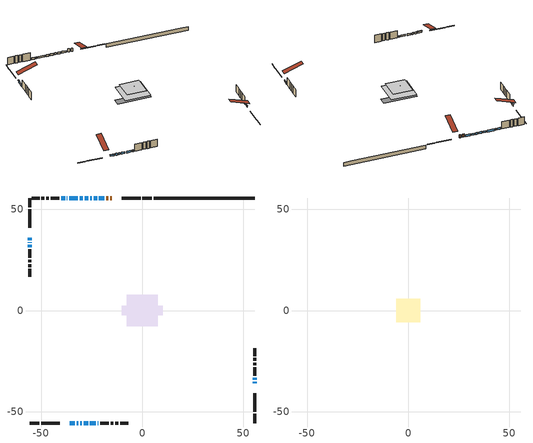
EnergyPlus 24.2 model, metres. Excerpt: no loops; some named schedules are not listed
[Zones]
conditioned space
 floor outside (Floor1 construction): -0.37,-0.37 -0.37,0.37 0.37,0.37 0.37,-0.37 z0.76
 floor outside (Floor2 construction): -0.5,-0.5 -0.5,0.5 0.5,0.5 0.5,-0.5 z0.76
 floor outside (Floor3 construction): -3.14,-3.14 -3.14,3.14 3.14,3.14 3.14,-3.14 z0.76
 floor outside (Floor4 construction): -0.43,-0.43 -0.43,0.43 0.43,0.43 0.43,-0.43 z0.76
 floor adiabatic (AdiabaticFloorConstruction): -7.75,-7.75 -7.75,7.75 7.75,7.75 7.75,-7.75 z3.2
 floor foundation (Slab1 construction): -10.21,-2.29 -10.21,2.29 10.21,2.29 10.21,-2.29 z-1.68
 wall outside (RimJoist1 construction): 4.77,55.68 0.11,55.68 / -55.68,-55.68 -51.03,-55.68 / -55.68,55.68 -55.68,51.03 / 55.68,-55.68 55.68,-51.03 z0.76:1.06
 wall outside (RimJoist2 construction): -0.82,55.68 -10.07,55.68 / -50.1,-55.68 -40.84,-55.68 / -55.68,50.1 -55.68,40.84 / 55.68,-50.1 55.68,-40.84 z0.76:1.06
 wall outside (AdiabaticWallConstruction 1): -15.02,55.68 -15.88,55.68 / -16.81,55.68 -17.79,55.68 z0.76:2.79
 wall outside (AdiabaticWallConstruction): -35.9,-55.68 -33.46,-55.68 / -55.68,32.55 -55.68,31.33 z0.76:1.78; -18.72,55.68 -21.47,55.68 / -22.39,55.68 -23.98,55.68 / -24.91,55.68 -25.83,55.68 / -32.53,-55.68 -31.68,-55.68 / -30.76,-55.68 -29.99,-55.68 / -26.75,55.68 -28.58,55.68 / -29.51,55.68 -31.04,55.68 / -29.06,-55.68 -26.84,-55.68 / -25.91,-55.68 -22.95,-55.68 / -55.68,33.75 -55.68,33.47 / -22.02,-55.68 -21.75,-55.68 / 55.68,-34.36 55.68,-33.34 / -31.96,55.68 -36.23,55.68 / -37.16,55.68 -37.28,55.68 / -38.21,55.68 -40.04,55.68 z0.76:1.98; 55.68,-35.9 55.68,-35.28 z0.76:1.73; -55.68,35.9 -55.68,34.68 z0.76:2.28
 wall outside (Wall1 construction): -40.97,55.68 -45.31,55.68 / -20.82,-55.68 -16.48,-55.68 / -55.68,30.4 -55.68,26.06 / 55.68,-32.41 55.68,-28.07 z0.76:5.64
 wall outside (Wall2 construction): -46.24,55.68 -47.49,55.68 / -15.55,-55.68 -14.3,-55.68 / -55.68,25.13 -55.68,23.88 / 55.68,-27.14 55.68,-25.89 z0.76:5.64
 wall outside (Wall3 construction): -48.42,55.68 -49.89,55.68 / -13.37,-55.68 -11.9,-55.68 / -55.68,22.95 -55.68,21.47 / 55.68,-24.96 55.68,-23.49 z0.76:5.64
 wall outside (Wall4 construction): -50.82,55.68 -54.76,55.68 / -10.97,-55.68 -7.03,-55.68 / -55.68,20.55 -55.68,16.61 / 55.68,-22.56 55.68,-18.62 z0.76:5.64
 wall foundation (FoundationWall1 construction): 5.7,55.68,-1.68 5.7,55.68,0.76 50.69,55.68,0.76 50.69,55.68,0.63 55.68,55.68,0.63 55.68,55.68,-1.68
 window (WindowConstruction): -35.9,-55.68 -33.46,-55.68 z0.76:1.77
 window (WindowConstruction 6): -18.72,55.68 -21.47,55.68 z0.76:1.98
 window (WindowConstruction 14): -22.4,55.68 -23.98,55.68 z0.76:1.98
 window (WindowConstruction 15): -24.91,55.68 -25.83,55.68 z0.76:1.98
 window (WindowConstruction 16): 55.68,-35.9 55.68,-35.29 z0.76:1.73
 window (WindowConstruction 7): -32.53,-55.68 -31.68,-55.68 z0.76:1.98
 window (WindowConstruction 8): -30.75,-55.68 -29.99,-55.68 z0.76:1.98
 window (WindowConstruction 9): -55.68,35.9 -55.68,34.68 z0.76:2.28
 window (WindowConstruction 10): -26.75,55.68 -28.58,55.68 z0.76:1.98
 window (WindowConstruction 11): -29.51,55.68 -31.03,55.68 z0.76:1.98
 window (WindowConstruction 12): -29.06,-55.68 -26.84,-55.68 z0.76:1.98
 window (WindowConstruction 13): -25.91,-55.68 -22.95,-55.68 z0.76:1.98
 window (WindowConstruction 17): -55.68,33.75 -55.68,33.48 z0.76:1.98
 window (WindowConstruction 18): -22.02,-55.68 -21.75,-55.68 z0.76:1.98
 window (WindowConstruction 1): 55.68,-34.36 55.68,-33.34 z0.76:1.98
 window (WindowConstruction 2): -55.68,32.55 -55.68,31.33 z0.76:1.77
 window (WindowConstruction 3): -31.96,55.68 -36.23,55.68 z0.76:1.98
 window (WindowConstruction 4): -37.16,55.68 -37.28,55.68 z0.76:1.98
 window (WindowConstruction 5): -38.21,55.68 -40.04,55.68 z0.76:1.98
 door (Door): -15.02,55.68 -15.88,55.68 z0.76:2.79
 door (Door 1): -16.81,55.68 -17.79,55.68 z0.76:2.79
 ceiling adiabatic (AdiabaticFloorConstruction): 7.75,-7.75 7.75,7.75 -7.75,7.75 -7.75,-7.75 z3.2
attic - vented
 floor to conditioned space (Floor5 construction Reversed): -5.93,-5.93 -5.93,5.93 5.93,5.93 5.93,-5.93 z5.64
 floor to conditioned space (Floor6 construction Reversed): -1.04,-1.04 -1.04,1.04 1.04,1.04 1.04,-1.04 z5.64
 roof outside (Roof1 construction): -14.09,55.68,5.64 -14.09,43.96,9.54 -11,43.96,9.54 -11,55.68,5.64; -36.82,-55.68,5.64 -36.82,-43.96,9.54 -39.91,-43.96,9.54 -39.91,-55.68,5.64; -55.68,36.82,5.64 -43.96,36.82,9.54 -43.96,39.91,9.54 -55.68,39.91,5.64; 55.68,-36.82,5.64 43.96,-36.82,9.54 43.96,-39.91,9.54 55.68,-39.91,5.64
shading: -33.22,-55.68 -36.14,-55.68 -36.14,-56.23 -33.22,-56.23 z2.02; 55.68,-35.14 55.68,-36.04 55.83,-36.04 55.83,-35.14 z1.88; -55.68,34.53 -55.68,36.04 -56.14,36.04 -56.14,34.53 z2.43; -55.68,31.09 -55.68,32.79 -56.23,32.79 -56.23,31.09 z2.02
[Building]
Building 1: Terrain=Suburbs
[Site:Location]
Windsor AP_ON: Latitude {deg}=42.28; Longitude {deg}=-82.96; Time Zone {hr}=-5; Elevation {m}=190; Keep Site Location Information=Yes
[Site:GroundTemperature:Shallow]
6.34957, 4.46684, 4.31606, 5.20952, 8.79623, 12.3662, 15.4612, 17.4219, 17.5884, 15.9938, 12.9777, 9.51722
[Site:WaterMainsTemperature]
Calculation Method=Schedule; Temperature Schedule=mains temperature schedule
[Material] Roughness=Rough; Thermal Absorptance=0.9
Name | Thickness {m} | Conductivity {W/m-K} | Density {kg/m3} | Specific Heat {J/kg-K} | Solar Absorptance | Visible Absorptance
asphalt or fiberglass shingles | 0.00635 | 0.162714 | 1121.4 | 1465.45 | 0.4 | 0.4
ceiling loosefill ins | 0.0846667 | 0.0480833 | 16.02 | 1046.75 | 0.7 | 0.7
ceiling stud and cavity | 0.1397 | 0.101066 | 65.682 | 1177.47 | 0.7 | 0.7
ceiling stud and cavity 1 | 0.1397 | 0.103169 | 65.682 | 1177.47 | 0.7 | 0.7
concrete 4.0 in. | 0.1016 | 1.803125 | 2242.8 | 837.4 | 0.7 | 0.7
concrete 8.0 in. | 0.2032 | 1.803125 | 2242.8 | 837.4 | 0.7 | 0.7
door material | 0.04445 | 0.053851 | 512.64 | 1214.23 | 0.7 | 0.7
exterior vertical ins | 0.0460229 | 0.029427 | 32.04 | 1214.23 | 0.7 | 0.7
floor covering | 0.0127 | 0.0433444 | 54.468 | 1339.84 | 0.6 | 0.6
floor rigid ins; rim joist rigid ins | 0.051816 | 0.029427 | 32.04 | 1214.23 | 0.7 | 0.7
floor rigid ins 1; wall rigid ins | 0.512978 | 0.029427 | 32.04 | 1214.23 | 0.7 | 0.7
floor stud and cavity | 0.1397 | 0.0845638 | 92.3553 | 1139.71 | 0.7 | 0.7
floor stud and cavity 1 | 0.1397 | 0.0877436 | 92.3553 | 1139.71 | 0.7 | 0.7
floor stud and cavity 2 | 0.1397 | 0.0892238 | 92.3553 | 1139.71 | 0.7 | 0.7
floor stud and cavity 3 | 0.1397 | 0.0880357 | 92.3553 | 1139.71 | 0.7 | 0.7
floor stud and cavity 4 | 0.1397 | 1.75129 | 37.0049 | 1207.88 | 0.7 | 0.7
furniture material conditioned space 1 | 0.1524 | 0.115458 | 640.8 | 1214.23 | 0.6 | 0.6
gypsum board | 0.0127 | 0.160291 | 801 | 837.4 | 0.6 | 0.6
gypsum board 1 | 0.0127 | 0.160291 | 801 | 837.4 | 0.7 | 0.7
osb sheathing 0.5 in. | 0.0127 | 0.115458 | 512.64 | 1214.23 | 0.7 | 0.7
osb sheathing 0.75 in. | 0.01905 | 0.115458 | 512.64 | 1214.23 | 0.7 | 0.7
osb sheathing 2.0 in. | 0.0508 | 0.115458 | 512.64 | 1214.23 | 0.7 | 0.7
rim joist stud and cavity | 0.0508 | 0.0342401 | 125.044 | 1163.47 | 0.6 | 0.6
rim joist stud and cavity 1 | 0.0508 | 0.0341186 | 125.044 | 1163.47 | 0.6 | 0.6
wall stud and cavity | 0.1397 | 0.0926851 | 139.0536 | 1170.24 | 0.7 | 0.7
wall stud and cavity 1 | 0.1397 | 0.0833386 | 139.0536 | 1170.24 | 0.7 | 0.7
wall stud and cavity 2 | 0.1397 | 0.106638 | 139.0536 | 1170.24 | 0.7 | 0.7
wall stud and cavity 3 | 0.1397 | 0.0810402 | 139.0536 | 1170.24 | 0.7 | 0.7
wall stud and cavity 4 | 0.0889 | 0.380278 | 52.3479 | 1209.89 | 0.7 | 0.7
wall stud and cavity 5 | 0.0889 | 0.391764 | 83.0341 | 1211.67 | 0.7 | 0.7
wood siding | 0.0254 | 0.102417 | 544.68 | 1172.36 | 0.4 | 0.4
wood siding 1; wood siding 2; wood siding 3 | 0.0254 | 0.102417 | 544.68 | 1172.36 | 0.7 | 0.7
[WindowMaterial:SimpleGlazingSystem]
Name | U-Factor {W/m2-K} | Solar Heat Gain Coefficient
WindowMaterial | 2.617558 | 0.52
WindowMaterial 1 | 2.74588 | 0.44
WindowMaterial 10 | 2.427345 | 0.63
WindowMaterial 11 | 2.43813 | 0.6
WindowMaterial 12 | 2.55396 | 0.55
WindowMaterial 13 | 3.00764 | 0.59
WindowMaterial 14 | 2.95653 | 0.63
WindowMaterial 15 | 2.97584 | 0.61
WindowMaterial 16 | 2.83673 | 0.36
WindowMaterial 2 | 2.44381 | 0.6
WindowMaterial 3 | 2.765186 | 0.45
WindowMaterial 4 | 2.40577 | 0.64
WindowMaterial 5 | 2.41769 | 0.61
WindowMaterial 6 | 2.65901 | 0.5
WindowMaterial 7 | 2.67036 | 0.49
WindowMaterial 8 | 2.48015 | 0.58
WindowMaterial 9 | 2.59939 | 0.51
[Construction]
AdiabaticFloorConstruction: floor stud and cavity 4, floor rigid ins 1, osb sheathing 0.75 in., floor covering
AdiabaticWallConstruction: wood siding 2, wall rigid ins, wall stud and cavity 4, gypsum board
AdiabaticWallConstruction 1: wood siding 3, wall rigid ins, wall stud and cavity 4, gypsum board
Door; Door 1: door material
Floor1 construction: floor stud and cavity, floor rigid ins, osb sheathing 0.75 in., floor covering
Floor2 construction: floor stud and cavity 1, floor rigid ins, osb sheathing 0.75 in., floor covering
Floor3 construction: floor stud and cavity 2, floor rigid ins, osb sheathing 0.75 in., floor covering
Floor4 construction: floor stud and cavity 3, floor rigid ins, osb sheathing 0.75 in., floor covering
Floor5 construction Reversed: gypsum board, ceiling stud and cavity, ceiling loosefill ins
Floor6 construction Reversed: gypsum board, ceiling stud and cavity 1, ceiling loosefill ins
FoundationWall1 construction: concrete 8.0 in., gypsum board 1
furniture construction conditioned space 1: furniture material conditioned space 1
PartitionWallConstruction: gypsum board, wall stud and cavity 5, gypsum board
RimJoist1 construction: wood siding 1, rim joist rigid ins, osb sheathing 2.0 in., rim joist stud and cavity
RimJoist2 construction: wood siding 1, rim joist rigid ins, osb sheathing 2.0 in., rim joist stud and cavity 1
Roof1 construction: asphalt or fiberglass shingles
Slab1 construction: concrete 4.0 in.
Wall1 construction: wood siding, osb sheathing 0.5 in., wall stud and cavity, gypsum board
Wall2 construction: wood siding, osb sheathing 0.5 in., wall stud and cavity 1, gypsum board
Wall3 construction: wood siding, osb sheathing 0.5 in., wall stud and cavity 2, gypsum board
Wall4 construction: wood siding, osb sheathing 0.5 in., wall stud and cavity 3, gypsum board
WindowConstruction; WindowConstruction 2: WindowMaterial
WindowConstruction 1: WindowMaterial 1
WindowConstruction 10: WindowMaterial 9
WindowConstruction 11: WindowMaterial 10
WindowConstruction 12: WindowMaterial 11
WindowConstruction 13: WindowMaterial 12
WindowConstruction 14: WindowMaterial 13
WindowConstruction 15: WindowMaterial 14
WindowConstruction 16: WindowMaterial 15
WindowConstruction 17; WindowConstruction 18: WindowMaterial 16
WindowConstruction 3: WindowMaterial 2
WindowConstruction 4: WindowMaterial 3
WindowConstruction 5: WindowMaterial 4
WindowConstruction 6: WindowMaterial 5
WindowConstruction 7: WindowMaterial 6
WindowConstruction 8: WindowMaterial 7
WindowConstruction 9: WindowMaterial 8
[Zone] Multiplier=1; Part of Total Floor Area=Yes
Name | Volume {m3}
attic - vented | 91.9097
conditioned space | 872
[Space]
Name | Zone | Volume {m3}
attic - vented 1 | attic - vented | 91.9097
conditioned space 1 | conditioned space | 872
[ZoneInfiltration:EffectiveLeakageArea]
infil attic - vented 1: Zone or Space=attic - vented 1; Schedule=Always On Discrete; Effective Air Leakage Area {cm2}=6439.11; Stack Coefficient=0.000271749; Wind Coefficient=1.11379e-05
[ZoneMixing]
whole house fan mix: Zone or Space=attic - vented; Schedule=Always On Continuous; Design Flow Rate Calculation Method=Flow/Zone; Design Flow Rate {m3/s}=0; Source Zone or Space=conditioned space
[SurfaceProperty:ExposedFoundationPerimeter]
Slab1: Exposed Perimeter Calculation Method=TotalExposedPerimeter; Total Exposed Perimeter {m}=49.988
[InternalMass] Zone or ZoneList=conditioned space; Space or SpaceList=conditioned space 1
Name | Construction | Surface Area {m2}
furniture mass conditioned space 1 | furniture construction conditioned space 1 | 150.128
partition wall mass | PartitionWallConstruction | 375.321
[Lights]
interior lighting: Zone or ZoneList or Space or SpaceList=conditioned space 1; Schedule=interior lighting schedule; Design Level Calculation Method=LightingLevel; Lighting Level {W}=343.2; Return Air Fraction=0; Fraction Radiant=0.6; Fraction Visible=0.2; Fraction Replaceable=1
[People]
occupants: Zone or ZoneList or Space or SpaceList=conditioned space 1; Number of People Schedule=occupants schedule; Number of People Calculation Method=People; Number of People=3; Fraction Radiant=0.314171; Sensible Heat Fraction=0.56303; Activity Level Schedule=occupants activity schedule; Carbon Dioxide Generation Rate {m3/s-W}=0; Enable ASHRAE 55 Comfort Warnings=No; Mean Radiant Temperature Calculation Type=EnclosureAveraged
[ElectricEquipment] Zone or ZoneList or Space or SpaceList=conditioned space 1; Design Level Calculation Method=EquipmentLevel
Name | Schedule | Design Level {W} | Fraction Latent | Fraction Radiant | Fraction Lost
clothes dryer | clothes dryer schedule | 140.772 | 0.015 | 0.081 | 0.85
clothes washer | clothes washer schedule | 32.1985 | 0.03 | 0.162 | 0.7
cooking range | cooking range schedule | 215.147 | 0.08 | 0.432 | 0.2
dishwasher | dishwasher schedule | 66.8632 | 0.3 | 0.18 | 0.4
fridge | fridge schedule | 72.9452 | 0 | 0.6 | 0
mech vent bath fan 0 | mech vent bath fan 0 schedule | 50.2 | 0 | 0 | 1
mech vent bath fan 1 | mech vent bath fan 1 schedule | 50.2 | 0 | 0 | 1
mech vent house fan | mech vent house fan schedule | 0 | 0 | 0 | 1
mech vent house fan cfis | mech vent house fan cfis schedule | 0 | 0 | 0 | 0
mech vent range fan 0 | mech vent range fan 0 schedule | 57 | 0 | 0 | 1
misc plug loads | misc plug loads schedule | 494.7 | 0.045 | 0.513 | 0.1
whole house fan | Always On Discrete | 0 | 0 | 0 | 1
[OtherEquipment] Zone or ZoneList or Space or SpaceList=conditioned space 1; Design Level Calculation Method=EquipmentLevel
Name | Fuel Type | Schedule | Design Level {W} | Fraction Latent | Fraction Radiant | Fraction Lost
clothes dryer 1 | Electricity | clothes dryer schedule | 0 | 0.015 | 0.081 | 0.85
cooking range 1 | Electricity | cooking range schedule | 0 | 0.08 | 0.432 | 0.2
general water use latent | None | general water use schedule | 62.594 | 1 | 0 | 0
general water use sensible | None | general water use schedule | -61.6891 | 0 | 0.6 | 0
mech vent house fan latent load | None | Always On Discrete | 0 | 1 | 0 | 0
mech vent house fan sensible load | None | Always On Discrete | 0 | 0 | 0 | 0
water heater energy adjustment1 | NaturalGas | Always On Discrete | 0.01 | 0 | 0 | 1
[ZoneInfiltration:DesignFlowRate] Zone or ZoneList or Space or SpaceList=conditioned space 1; Schedule=Always On Discrete; Design Flow Rate Calculation Method=Flow/Zone; Design Flow Rate {m3/s}=0
infil flow; natural vent flow; whole house fan flow
[Foundation:Kiva]
Foundation Kiva 1: Initial Indoor Air Temperature {C}=18; Wall Height Above Grade {m}=0.759988; Wall Depth Below Slab {m}=0.2032; Custom Block Material Name 1=exterior vertical ins; Custom Block Depth 1 {m}=2.43998; Custom Block X Position 1 {m}=0.2159; Custom Block Z Position 1 {m}=0
[Foundation:Kiva:Settings]
Soil Conductivity {W/m-K}=0.849921; Soil Density {kg/m3}=1842.3; Soil Specific Heat {J/kg-K}=418.7; Ground Solar Absorptivity=0.9; Ground Thermal Absorptivity=0.9; Ground Surface Roughness {m}=0.03; Far-Field Width {m}=40; Deep-Ground Boundary Condition=ZeroFlux; Deep-Ground Depth {m}=40; Minimum Cell Dimension {m}=0.2; Maximum Cell Growth Coefficient=3; Simulation Timestep=Timestep
[Exterior:Lights]
exterior lighting: Schedule=exterior lighting schedule; Design Level {W}=75.6
[Schedule:Constant]
Name | Hourly Value
Always On Continuous; mech vent house fan schedule; mech vent house fan cfis schedule; Always On Discrete | 1
occupants activity schedule | 117.228
fridge schedule | 0
[Schedule:Week:Daily]
interior lighting schedule Week Rule - Jan1-Jan27: interior lighting schedule day, interior lighting schedule day, interior lighting schedule day, interior lighting schedule day, interior lighting schedule day, interior lighting schedule day, interior lighting schedule day, interior lighting schedule default day, interior lighting schedule default day, interior lighting schedule default day, interior lighting schedule default day, interior lighting schedule default day
interior lighting schedule Week Rule - Jan28-Feb3: interior lighting schedule day, interior lighting schedule day, interior lighting schedule day, interior lighting schedule day, interior lighting schedule day 1, interior lighting schedule day 1, interior lighting schedule day 1, interior lighting schedule default day, interior lighting schedule default day, interior lighting schedule default day, interior lighting schedule default day, interior lighting schedule default day
interior lighting schedule Week Rule - Feb4-Feb24: interior lighting schedule day 1, interior lighting schedule day 1, interior lighting schedule day 1, interior lighting schedule day 1, interior lighting schedule day 1, interior lighting schedule day 1, interior lighting schedule day 1, interior lighting schedule default day, interior lighting schedule default day, interior lighting schedule default day, interior lighting schedule default day, interior lighting schedule default day
interior lighting schedule Week Rule - Feb25-Mar3: interior lighting schedule day 1, interior lighting schedule day 1, interior lighting schedule day 1, interior lighting schedule day 1, interior lighting schedule day 2, interior lighting schedule day 2, interior lighting schedule day 2, interior lighting schedule default day, interior lighting schedule default day, interior lighting schedule default day, interior lighting schedule default day, interior lighting schedule default day
interior lighting schedule Week Rule - Mar4-Mar31: interior lighting schedule day 2, interior lighting schedule day 2, interior lighting schedule day 2, interior lighting schedule day 2, interior lighting schedule day 2, interior lighting schedule day 2, interior lighting schedule day 2, interior lighting schedule default day, interior lighting schedule default day, interior lighting schedule default day, interior lighting schedule default day, interior lighting schedule default day
interior lighting schedule Week Rule - Apr1-Apr28: interior lighting schedule day 3, interior lighting schedule day 3, interior lighting schedule day 3, interior lighting schedule day 3, interior lighting schedule day 3, interior lighting schedule day 3, interior lighting schedule day 3, interior lighting schedule default day, interior lighting schedule default day, interior lighting schedule default day, interior lighting schedule default day, interior lighting schedule default day
interior lighting schedule Week Rule - Apr29-May5: interior lighting schedule day 3, interior lighting schedule day 3, interior lighting schedule day 4, interior lighting schedule day 4, interior lighting schedule day 4, interior lighting schedule day 4, interior lighting schedule day 4, interior lighting schedule default day, interior lighting schedule default day, interior lighting schedule default day, interior lighting schedule default day, interior lighting schedule default day
interior lighting schedule Week Rule - May6-May26: interior lighting schedule day 4, interior lighting schedule day 4, interior lighting schedule day 4, interior lighting schedule day 4, interior lighting schedule day 4, interior lighting schedule day 4, interior lighting schedule day 4, interior lighting schedule default day, interior lighting schedule default day, interior lighting schedule default day, interior lighting schedule default day, interior lighting schedule default day
interior lighting schedule Week Rule - May27-Jun2: interior lighting schedule day 4, interior lighting schedule day 4, interior lighting schedule day 4, interior lighting schedule day 4, interior lighting schedule day 4, interior lighting schedule day 5, interior lighting schedule day 5, interior lighting schedule default day, interior lighting schedule default day, interior lighting schedule default day, interior lighting schedule default day, interior lighting schedule default day
interior lighting schedule Week Rule - Jun3-Jun30: interior lighting schedule day 5, interior lighting schedule day 5, interior lighting schedule day 5, interior lighting schedule day 5, interior lighting schedule day 5, interior lighting schedule day 5, interior lighting schedule day 5, interior lighting schedule default day, interior lighting schedule default day, interior lighting schedule default day, interior lighting schedule default day, interior lighting schedule default day
interior lighting schedule Week Rule - Jul1-Jul28: interior lighting schedule day 6, interior lighting schedule day 6, interior lighting schedule day 6, interior lighting schedule day 6, interior lighting schedule day 6, interior lighting schedule day 6, interior lighting schedule day 6, interior lighting schedule default day, interior lighting schedule default day, interior lighting schedule default day, interior lighting schedule default day, interior lighting schedule default day
interior lighting schedule Week Rule - Jul29-Aug4: interior lighting schedule day 6, interior lighting schedule day 6, interior lighting schedule day 6, interior lighting schedule day 7, interior lighting schedule day 7, interior lighting schedule day 7, interior lighting schedule day 7, interior lighting schedule default day, interior lighting schedule default day, interior lighting schedule default day, interior lighting schedule default day, interior lighting schedule default day
interior lighting schedule Week Rule - Aug5-Aug25: interior lighting schedule day 7, interior lighting schedule day 7, interior lighting schedule day 7, interior lighting schedule day 7, interior lighting schedule day 7, interior lighting schedule day 7, interior lighting schedule day 7, interior lighting schedule default day, interior lighting schedule default day, interior lighting schedule default day, interior lighting schedule default day, interior lighting schedule default day
interior lighting schedule Week Rule - Aug26-Sep1: interior lighting schedule day 7, interior lighting schedule day 7, interior lighting schedule day 7, interior lighting schedule day 7, interior lighting schedule day 7, interior lighting schedule day 7, interior lighting schedule day 8, interior lighting schedule default day, interior lighting schedule default day, interior lighting schedule default day, interior lighting schedule default day, interior lighting schedule default day
interior lighting schedule Week Rule - Sep2-Sep29: interior lighting schedule day 8, interior lighting schedule day 8, interior lighting schedule day 8, interior lighting schedule day 8, interior lighting schedule day 8, interior lighting schedule day 8, interior lighting schedule day 8, interior lighting schedule default day, interior lighting schedule default day, interior lighting schedule default day, interior lighting schedule default day, interior lighting schedule default day
interior lighting schedule Week Rule - Sep30-Oct6: interior lighting schedule day 8, interior lighting schedule day 9, interior lighting schedule day 9, interior lighting schedule day 9, interior lighting schedule day 9, interior lighting schedule day 9, interior lighting schedule day 9, interior lighting schedule default day, interior lighting schedule default day, interior lighting schedule default day, interior lighting schedule default day, interior lighting schedule default day
interior lighting schedule Week Rule - Oct7-Oct27: interior lighting schedule day 9, interior lighting schedule day 9, interior lighting schedule day 9, interior lighting schedule day 9, interior lighting schedule day 9, interior lighting schedule day 9, interior lighting schedule day 9, interior lighting schedule default day, interior lighting schedule default day, interior lighting schedule default day, interior lighting schedule default day, interior lighting schedule default day
interior lighting schedule Week Rule - Oct28-Nov3: interior lighting schedule day 9, interior lighting schedule day 9, interior lighting schedule day 9, interior lighting schedule day 9, interior lighting schedule day 10, interior lighting schedule day 10, interior lighting schedule day 10, interior lighting schedule default day, interior lighting schedule default day, interior lighting schedule default day, interior lighting schedule default day, interior lighting schedule default day
interior lighting schedule Week Rule - Nov4-Nov24: interior lighting schedule day 10, interior lighting schedule day 10, interior lighting schedule day 10, interior lighting schedule day 10, interior lighting schedule day 10, interior lighting schedule day 10, interior lighting schedule day 10, interior lighting schedule default day, interior lighting schedule default day, interior lighting schedule default day, interior lighting schedule default day, interior lighting schedule default day
interior lighting schedule Week Rule - Nov25-Dec1: interior lighting schedule day 10, interior lighting schedule day 10, interior lighting schedule day 10, interior lighting schedule day 10, interior lighting schedule day 10, interior lighting schedule day 10, interior lighting schedule day 11, interior lighting schedule default day, interior lighting schedule default day, interior lighting schedule default day, interior lighting schedule default day, interior lighting schedule default day
interior lighting schedule Week Rule - Dec2-Dec31: interior lighting schedule day 11, interior lighting schedule day 11, interior lighting schedule day 11, interior lighting schedule day 11, interior lighting schedule day 11, interior lighting schedule day 11, interior lighting schedule day 11, interior lighting schedule default day, interior lighting schedule default day, interior lighting schedule default day, interior lighting schedule default day, interior lighting schedule default day
occupants schedule Week Rule - Jan1-Dec31: occupants schedule day, occupants schedule day, occupants schedule day, occupants schedule day, occupants schedule day, occupants schedule day, occupants schedule day, occupants schedule default day, occupants schedule default day, occupants schedule default day, occupants schedule default day, occupants schedule default day
clothes dryer schedule Week Rule - Jan1-Dec31: clothes dryer schedule day, clothes dryer schedule day, clothes dryer schedule day, clothes dryer schedule day, clothes dryer schedule day, clothes dryer schedule day, clothes dryer schedule day, clothes dryer schedule default day, clothes dryer schedule default day, clothes dryer schedule default day, clothes dryer schedule default day, clothes dryer schedule default day
clothes washer schedule Week Rule - Jan1-Dec31: clothes washer schedule day, clothes washer schedule day, clothes washer schedule day, clothes washer schedule day, clothes washer schedule day, clothes washer schedule day, clothes washer schedule day, clothes washer schedule default day, clothes washer schedule default day, clothes washer schedule default day, clothes washer schedule default day, clothes washer schedule default day
cooking range schedule Week Rule - Jan1-Dec31: cooking range schedule day, cooking range schedule day, cooking range schedule day, cooking range schedule day, cooking range schedule day, cooking range schedule day, cooking range schedule day, cooking range schedule default day, cooking range schedule default day, cooking range schedule default day, cooking range schedule default day, cooking range schedule default day
dishwasher schedule Week Rule - Jan1-Dec31: dishwasher schedule day, dishwasher schedule day, dishwasher schedule day, dishwasher schedule day, dishwasher schedule day, dishwasher schedule day, dishwasher schedule day, dishwasher schedule default day, dishwasher schedule default day, dishwasher schedule default day, dishwasher schedule default day, dishwasher schedule default day
mech vent bath fan 0 schedule Week Rule - Jan1-Dec31: mech vent bath fan 0 schedule day, mech vent bath fan 0 schedule day, mech vent bath fan 0 schedule day, mech vent bath fan 0 schedule day, mech vent bath fan 0 schedule day, mech vent bath fan 0 schedule day, mech vent bath fan 0 schedule day, mech vent bath fan 0 schedule default day, mech vent bath fan 0 schedule default day, mech vent bath fan 0 schedule default day, mech vent bath fan 0 schedule default day, mech vent bath fan 0 schedule default day
mech vent bath fan 1 schedule Week Rule - Jan1-Dec31: mech vent bath fan 1 schedule day, mech vent bath fan 1 schedule day, mech vent bath fan 1 schedule day, mech vent bath fan 1 schedule day, mech vent bath fan 1 schedule day, mech vent bath fan 1 schedule day, mech vent bath fan 1 schedule day, mech vent bath fan 1 schedule default day, mech vent bath fan 1 schedule default day, mech vent bath fan 1 schedule default day, mech vent bath fan 1 schedule default day, mech vent bath fan 1 schedule default day
mech vent range fan 0 schedule Week Rule - Jan1-Dec31: mech vent range fan 0 schedule day, mech vent range fan 0 schedule day, mech vent range fan 0 schedule day, mech vent range fan 0 schedule day, mech vent range fan 0 schedule day, mech vent range fan 0 schedule day, mech vent range fan 0 schedule day, mech vent range fan 0 schedule default day, mech vent range fan 0 schedule default day, mech vent range fan 0 schedule default day, mech vent range fan 0 schedule default day, mech vent range fan 0 schedule default day
misc plug loads schedule Week Rule - Jan1-Dec31: misc plug loads schedule day, misc plug loads schedule day, misc plug loads schedule day, misc plug loads schedule day, misc plug loads schedule day, misc plug loads schedule day, misc plug loads schedule day, misc plug loads schedule default day, misc plug loads schedule default day, misc plug loads schedule default day, misc plug loads schedule default day, misc plug loads schedule default day
general water use schedule Week Rule - Jan1-Dec31: general water use schedule day, general water use schedule day, general water use schedule day, general water use schedule day, general water use schedule day, general water use schedule day, general water use schedule day, general water use schedule default day, general water use schedule default day, general water use schedule default day, general water use schedule default day, general water use schedule default day
exterior lighting schedule Week Rule - Jan1-Jan27: exterior lighting schedule day, exterior lighting schedule day, exterior lighting schedule day, exterior lighting schedule day, exterior lighting schedule day, exterior lighting schedule day, exterior lighting schedule day, exterior lighting schedule default day, exterior lighting schedule default day, exterior lighting schedule default day, exterior lighting schedule default day, exterior lighting schedule default day
exterior lighting schedule Week Rule - Jan28-Feb3: exterior lighting schedule day, exterior lighting schedule day, exterior lighting schedule day, exterior lighting schedule day, exterior lighting schedule day 1, exterior lighting schedule day 1, exterior lighting schedule day 1, exterior lighting schedule default day, exterior lighting schedule default day, exterior lighting schedule default day, exterior lighting schedule default day, exterior lighting schedule default day
exterior lighting schedule Week Rule - Feb4-Feb24: exterior lighting schedule day 1, exterior lighting schedule day 1, exterior lighting schedule day 1, exterior lighting schedule day 1, exterior lighting schedule day 1, exterior lighting schedule day 1, exterior lighting schedule day 1, exterior lighting schedule default day, exterior lighting schedule default day, exterior lighting schedule default day, exterior lighting schedule default day, exterior lighting schedule default day
exterior lighting schedule Week Rule - Feb25-Mar3: exterior lighting schedule day 1, exterior lighting schedule day 1, exterior lighting schedule day 1, exterior lighting schedule day 1, exterior lighting schedule day 2, exterior lighting schedule day 2, exterior lighting schedule day 2, exterior lighting schedule default day, exterior lighting schedule default day, exterior lighting schedule default day, exterior lighting schedule default day, exterior lighting schedule default day
exterior lighting schedule Week Rule - Mar4-Mar31: exterior lighting schedule day 2, exterior lighting schedule day 2, exterior lighting schedule day 2, exterior lighting schedule day 2, exterior lighting schedule day 2, exterior lighting schedule day 2, exterior lighting schedule day 2, exterior lighting schedule default day, exterior lighting schedule default day, exterior lighting schedule default day, exterior lighting schedule default day, exterior lighting schedule default day
exterior lighting schedule Week Rule - Apr1-Apr28: exterior lighting schedule day 3, exterior lighting schedule day 3, exterior lighting schedule day 3, exterior lighting schedule day 3, exterior lighting schedule day 3, exterior lighting schedule day 3, exterior lighting schedule day 3, exterior lighting schedule default day, exterior lighting schedule default day, exterior lighting schedule default day, exterior lighting schedule default day, exterior lighting schedule default day
exterior lighting schedule Week Rule - Apr29-May5: exterior lighting schedule day 3, exterior lighting schedule day 3, exterior lighting schedule day 4, exterior lighting schedule day 4, exterior lighting schedule day 4, exterior lighting schedule day 4, exterior lighting schedule day 4, exterior lighting schedule default day, exterior lighting schedule default day, exterior lighting schedule default day, exterior lighting schedule default day, exterior lighting schedule default day
exterior lighting schedule Week Rule - May6-May26: exterior lighting schedule day 4, exterior lighting schedule day 4, exterior lighting schedule day 4, exterior lighting schedule day 4, exterior lighting schedule day 4, exterior lighting schedule day 4, exterior lighting schedule day 4, exterior lighting schedule default day, exterior lighting schedule default day, exterior lighting schedule default day, exterior lighting schedule default day, exterior lighting schedule default day
exterior lighting schedule Week Rule - May27-Jun2: exterior lighting schedule day 4, exterior lighting schedule day 4, exterior lighting schedule day 4, exterior lighting schedule day 4, exterior lighting schedule day 4, exterior lighting schedule day 5, exterior lighting schedule day 5, exterior lighting schedule default day, exterior lighting schedule default day, exterior lighting schedule default day, exterior lighting schedule default day, exterior lighting schedule default day
[Schedule:Year]
interior lighting schedule: interior lighting schedule Week Rule - Jan1-Jan27, 1, 1, 1, 27, interior lighting schedule Week Rule - Jan28-Feb3, 1, 28, 2, 3, interior lighting schedule Week Rule - Feb4-Feb24, 2, 4, 2, 24, interior lighting schedule Week Rule - Feb25-Mar3, 2, 25, 3, 3, interior lighting schedule Week Rule - Mar4-Mar31, 3, 4, 3, 31, interior lighting schedule Week Rule - Apr1-Apr28, 4, 1, 4, 28, interior lighting schedule Week Rule - Apr29-May5, 4, 29, 5, 5, interior lighting schedule Week Rule - May6-May26, 5, 6, 5, 26, interior lighting schedule Week Rule - May27-Jun2, 5, 27, 6, 2, interior lighting schedule Week Rule - Jun3-Jun30, 6, 3, 6, 30, interior lighting schedule Week Rule - Jul1-Jul28, 7, 1, 7, 28, interior lighting schedule Week Rule - Jul29-Aug4, 7, 29, 8, 4, interior lighting schedule Week Rule - Aug5-Aug25, 8, 5, 8, 25, interior lighting schedule Week Rule - Aug26-Sep1, 8, 26, 9, 1, interior lighting schedule Week Rule - Sep2-Sep29, 9, 2, 9, 29, interior lighting schedule Week Rule - Sep30-Oct6, 9, 30, 10, 6, interior lighting schedule Week Rule - Oct7-Oct27, 10, 7, 10, 27, interior lighting schedule Week Rule - Oct28-Nov3, 10, 28, 11, 3, interior lighting schedule Week Rule - Nov4-Nov24, 11, 4, 11, 24, interior lighting schedule Week Rule - Nov25-Dec1, 11, 25, 12, 1, interior lighting schedule Week Rule - Dec2-Dec31, 12, 2, 12, 31
occupants schedule: occupants schedule Week Rule - Jan1-Dec31, 1, 1, 12, 31
clothes dryer schedule: clothes dryer schedule Week Rule - Jan1-Dec31, 1, 1, 12, 31
clothes washer schedule: clothes washer schedule Week Rule - Jan1-Dec31, 1, 1, 12, 31
cooking range schedule: cooking range schedule Week Rule - Jan1-Dec31, 1, 1, 12, 31
dishwasher schedule: dishwasher schedule Week Rule - Jan1-Dec31, 1, 1, 12, 31
mech vent bath fan 0 schedule: mech vent bath fan 0 schedule Week Rule - Jan1-Dec31, 1, 1, 12, 31
mech vent bath fan 1 schedule: mech vent bath fan 1 schedule Week Rule - Jan1-Dec31, 1, 1, 12, 31
mech vent range fan 0 schedule: mech vent range fan 0 schedule Week Rule - Jan1-Dec31, 1, 1, 12, 31
misc plug loads schedule: misc plug loads schedule Week Rule - Jan1-Dec31, 1, 1, 12, 31
general water use schedule: general water use schedule Week Rule - Jan1-Dec31, 1, 1, 12, 31
exterior lighting schedule: exterior lighting schedule Week Rule - Jan1-Jan27, 1, 1, 1, 27, exterior lighting schedule Week Rule - Jan28-Feb3, 1, 28, 2, 3, exterior lighting schedule Week Rule - Feb4-Feb24, 2, 4, 2, 24, exterior lighting schedule Week Rule - Feb25-Mar3, 2, 25, 3, 3, exterior lighting schedule Week Rule - Mar4-Mar31, 3, 4, 3, 31, exterior lighting schedule Week Rule - Apr1-Apr28, 4, 1, 4, 28, exterior lighting schedule Week Rule - Apr29-May5, 4, 29, 5, 5, exterior lighting schedule Week Rule - May6-May26, 5, 6, 5, 26, exterior lighting schedule Week Rule - May27-Jun2, 5, 27, 6, 2, exterior lighting schedule Week Rule - Jun3-Jun30, 6, 3, 6, 30, exterior lighting schedule Week Rule - Jul1-Jul28, 7, 1, 7, 28, exterior lighting schedule Week Rule - Jul29-Aug4, 7, 29, 8, 4, exterior lighting schedule Week Rule - Aug5-Aug25, 8, 5, 8, 25, exterior lighting schedule Week Rule - Aug26-Sep1, 8, 26, 9, 1, exterior lighting schedule Week Rule - Sep2-Sep29, 9, 2, 9, 29, exterior lighting schedule Week Rule - Sep30-Oct6, 9, 30, 10, 6, exterior lighting schedule Week Rule - Oct7-Oct27, 10, 7, 10, 27, exterior lighting schedule Week Rule - Oct28-Nov3, 10, 28, 11, 3, exterior lighting schedule Week Rule - Nov4-Nov24, 11, 4, 11, 24, exterior lighting schedule Week Rule - Nov25-Dec1, 11, 25, 12, 1, exterior lighting schedule Week Rule - Dec2-Dec31, 12, 2, 12, 31
[Schedule:Compact]
mains temperature schedule: Through: 01/01, For: AllDays, Until: 24:00, 9.71556, Through: 01/02, For: AllDays, Until: 24:00, 9.65056, Through: 01/03, For: AllDays, Until: 24:00, 9.58667, Through: 01/04, For: AllDays, Until: 24:00, 9.52389, Through: 01/05, For: AllDays, Until: 24:00, 9.46278, Through: 01/06, For: AllDays, Until: 24:00, 9.40278, Through: 01/07, For: AllDays, Until: 24:00, 9.34444, Through: 01/08, For: AllDays, Until: 24:00, 9.28778, Through: 01/09, For: AllDays, Until: 24:00, 9.23222, Through: 01/10, For: AllDays, Until: 24:00, 9.17778, Through: 01/11, For: AllDays, Until: 24:00, 9.125, Through: 01/12, For: AllDays, Until: 24:00, 9.07389, Through: 01/13, For: AllDays, Until: 24:00, 9.02444, Through: 01/14, For: AllDays, Until: 24:00, 8.97611, Through: 01/15, For: AllDays, Until: 24:00, 8.92944, Through: 01/16, For: AllDays, Until: 24:00, 8.88444, Through: 01/17, For: AllDays, Until: 24:00, 8.84056, Through: 01/18, For: AllDays, Until: 24:00, 8.79889, Through: 01/19, For: AllDays, Until: 24:00, 8.75833, Through: 01/20, For: AllDays, Until: 24:00, 8.71944, Through: 01/21, For: AllDays, Until: 24:00, 8.68222, Through: 01/22, For: AllDays, Until: 24:00, 8.64667, Through: 01/23, For: AllDays, Until: 24:00, 8.61222, Through: 01/24, For: AllDays, Until: 24:00, 8.58, Through: 01/25, For: AllDays, Until: 24:00, 8.54944, Through: 01/26, For: AllDays, Until: 24:00, 8.52, Through: 01/27, For: AllDays, Until: 24:00, 8.49278, Through: 01/28, For: AllDays, Until: 24:00, 8.46722, Through: 01/29, For: AllDays, Until: 24:00, 8.44278, Through: 01/30, For: AllDays, Until: 24:00, 8.42056, Through: 01/31, For: AllDays, Until: 24:00, 8.39944, Through: 02/01, For: AllDays, Until: 24:00, 8.38056, Through: 02/02, For: AllDays, Until: 24:00, 8.36333, Through: 02/03, For: AllDays, Until: 24:00, 8.34778, Through: 02/04, For: AllDays, Until: 24:00, 8.33389, Through: 02/05, For: AllDays, Until: 24:00, 8.32167, Through: 02/06, For: AllDays, Until: 24:00, 8.31111, Through: 02/07, For: AllDays, Until: 24:00, 8.30222, Through: 02/08, For: AllDays, Until: 24:00, 8.295, Through: 02/09, For: AllDays, Until: 24:00, 8.29, Through: 02/10, For: AllDays, Until: 24:00, 8.28611, Through: 02/11, For: AllDays, Until: 24:00, 8.28444, Through: 02/12, For: AllDays, Until: 24:00, 8.28444, Through: 02/13, For: AllDays, Until: 24:00, 8.28611, Through: 02/14, For: AllDays, Until: 24:00, 8.28889, Through: 02/15, For: AllDays, Until: 24:00, 8.29444, Through: 02/16, For: AllDays, Until: 24:00, 8.30111, Through: 02/17, For: AllDays, Until: 24:00, 8.30944, Through: 02/18, For: AllDays, Until: 24:00, 8.31944, Through: 02/19, For: AllDays, Until: 24:00, 8.33167, Through: 02/20, For: AllDays, Until: 24:00, 8.345, Through: 02/21, For: AllDays, Until: 24:00, 8.36056, Through: 02/22, For: AllDays, Until: 24:00, 8.37778, Through: 02/23, For: AllDays, Until: 24:00, 8.39611, Through: 02/24, For: AllDays, Until: 24:00, 8.41667, Through: 02/25, For: AllDays, Until: 24:00, 8.43889, Through: 02/26, For: AllDays, Until: 24:00, 8.46278, Through: 02/27, For: AllDays, Until: 24:00, 8.48833, Through: 02/28, For: AllDays, Until: 24:00, 8.51556, Through: 03/01, For: AllDays, Until: 24:00, 8.54444, Through: 03/02, For: AllDays, Until: 24:00, 8.575, Through: 03/03, For: AllDays, Until: 24:00, 8.60667, Through: 03/04, For: AllDays, Until: 24:00, 8.64056, Through: 03/05, For: AllDays, Until: 24:00, 8.67611, Through: 03/06, For: AllDays, Until: 24:00, 8.71278, Through: 03/07, For: AllDays, Until: 24:00, 8.75167, Through: 03/08, For: AllDays, Until: 24:00, 8.79167, Through: 03/09, For: AllDays, Until: 24:00, 8.83333, Through: 03/10, For: AllDays, Until: 24:00, 8.87667, Through: 03/11, For: AllDays, Until: 24:00, 8.92167, Through: 03/12, For: AllDays, Until: 24:00, 8.96833, Through: 03/13, For: AllDays, Until: 24:00, 9.01611, Through: 03/14, For: AllDays, Until: 24:00, 9.06556, Through: 03/15, For: AllDays, Until: 24:00, 9.11667, Through: 03/16, For: AllDays, Until: 24:00, 9.16889, Through: 03/17, For: AllDays, Until: 24:00, 9.22278, Through: 03/18, For: AllDays, Until: 24:00, 9.27833, Through: 03/19, For: AllDays, Until: 24:00, 9.335, Through: 03/20, For: AllDays, Until: 24:00, 9.39333, Through: 03/21, For: AllDays, Until: 24:00, 9.45278, Through: 03/22, For: AllDays, Until: 24:00, 9.51389, Through: 03/23, For: AllDays, Until: 24:00, 9.57611, Through: 03/24, For: AllDays, Until: 24:00, 9.64, Through: 03/25, For: AllDays, Until: 24:00, 9.705, Through: 03/26, For: AllDays, Until: 24:00, 9.77111, Through: 03/27, For: AllDays, Until: 24:00, 9.83889, Through: 03/28, For: AllDays, Until: 24:00, 9.90778, Through: 03/29, For: AllDays, Until: 24:00, 9.97778, Through: 03/30, For: AllDays, Until: 24:00, 10.0489, Through: 03/31, For: AllDays, Until: 24:00, 10.1217, Through: 04/01, For: AllDays, Until: 24:00, 10.1956, Through: 04/02, For: AllDays, Until: 24:00, 10.2706, Through: 04/03, For: AllDays, Until: 24:00, 10.3461, Through: 04/04, For: AllDays, Until: 24:00, 10.4233, Through: 04/05, For: AllDays, Until: 24:00, 10.5017, Through: 04/06, For: AllDays, Until: 24:00, 10.5811, Through: 04/07, For: AllDays, Until: 24:00, 10.6617, Through: 04/08, For: AllDays, Until: 24:00, 10.7428, Through: 04/09, For: AllDays, Until: 24:00, 10.825, Through: 04/10, For: AllDays, Until: 24:00, 10.9089, Through: 04/11, For: AllDays, Until: 24:00, 10.9928, Through: 04/12, For: AllDays, Until: 24:00, 11.0783, Through: 04/13, For: AllDays, Until: 24:00, 11.1644, Through: 04/14, For: AllDays, Until: 24:00, 11.2517, Through: 04/15, For: AllDays, Until: 24:00, 11.3394, Through: 04/16, For: AllDays, Until: 24:00, 11.4278, Through: 04/17, For: AllDays, Until: 24:00, 11.5178, Through: 04/18, For: AllDays, Until: 24:00, 11.6078, Through: 04/19, For: AllDays, Until: 24:00, 11.6989, Through: 04/20, For: AllDays, Until: 24:00, 11.7906, Through: 04/21, For: AllDays, Until: 24:00, 11.8828, Through: 04/22, For: AllDays, Until: 24:00, 11.9761, Through: 04/23, For: AllDays, Until: 24:00, 12.07, Through: 04/24, For: AllDays, Until: 24:00, 12.1639, Through: 04/25, For: AllDays, Until: 24:00, 12.2589, Through: 04/26, For: AllDays, Until: 24:00, 12.3544, Through: 04/27, For: AllDays, Until: 24:00, 12.4506, Through: 04/28, For: AllDays, Until: 24:00, 12.5472, Through: 04/29, For: AllDays, Until: 24:00, 12.6439, Through: 04/30, For: AllDays, Until: 24:00, 12.7411, Through: 05/01, For: AllDays, Until: 24:00, 12.8389, Through: 05/02, For: AllDays, Until: 24:00, 12.9372, Through: 05/03, For: AllDays, Until: 24:00, 13.0356, Through: 05/04, For: AllDays, Until: 24:00, 13.1344, Through: 05/05, For: AllDays, Until: 24:00, 13.2339, Through: 05/06, For: AllDays, Until: 24:00, 13.3333, Through: 05/07, For: AllDays, Until: 24:00, 13.4328, Through: 05/08, For: AllDays, Until: 24:00, 13.5328, Through: 05/09, For: AllDays, Until: 24:00, 13.6328, Through: 05/10, For: AllDays, Until: 24:00, 13.7328, Through: 05/11, For: AllDays, Until: 24:00, 13.8328, Through: 05/12, For: AllDays, Until: 24:00, 13.9333, Through: 05/13, For: AllDays, Until: 24:00, 14.0339, Through: 05/14, For: AllDays, Until: 24:00, 14.1344, Through: 05/15, For: AllDays, Until: 24:00, 14.2344, Through: 05/16, For: AllDays, Until: 24:00, 14.335, Through: 05/17, For: AllDays, Until: 24:00, 14.4356, Through: 05/18, For: AllDays, Until: 24:00, 14.5356, Through: 05/19, For: AllDays, Until: 24:00, 14.6356, Through: 05/20, For: AllDays, Until: 24:00, 14.7356, Through: 05/21, For: AllDays, Until: 24:00, 14.8356, Through: 05/22, For: AllDays, Until: 24:00, 14.935, Through: 05/23, For: AllDays, Until: 24:00, 15.0344, Through: 05/24, For: AllDays, Until: 24:00, 15.1333, Through: 05/25, For: AllDays, Until: 24:00, 15.2322, Through: 05/26, For: AllDays, Until: 24:00, 15.3306, Through: 05/27, For: AllDays, Until: 24:00, 15.4283, Through: 05/28, For: AllDays, Until: 24:00, 15.5261, Through: 05/29, For: AllDays, Until: 24:00, 15.6233, Through: 05/30, For: AllDays, Until: 24:00, 15.7206, Through: 05/31, For: AllDays, Until: 24:00, 15.8167, Through: 06/01, For: AllDays, Until: 24:00, 15.9128, Through: 06/02, For: AllDays, Until: 24:00, 16.0078, Through: 06/03, For: AllDays, Until: 24:00, 16.1028, Through: 06/04, For: AllDays, Until: 24:00, 16.1967, Through: 06/05, For: AllDays, Until: 24:00, 16.2906, Through: 06/06, For: AllDays, Until: 24:00, 16.3833, Through: 06/07, For: AllDays, Until: 24:00, 16.4756, Through: 06/08, For: AllDays, Until: 24:00, 16.5672, Through: 06/09, For: AllDays, Until: 24:00, 16.6578, Through: 06/10, For: AllDays, Until: 24:00, 16.7478, Through: 06/11, For: AllDays, Until: 24:00, 16.8372, Through: 06/12, For: AllDays, Until: 24:00, 16.9256, Through: 06/13, For: AllDays, Until: 24:00, 17.0133, Through: 06/14, For: AllDays, Until: 24:00, 17.1, Through: 06/15, For: AllDays, Until: 24:00, 17.1861, Through: 06/16, For: AllDays, Until: 24:00, 17.2711, Through: 06/17, For: AllDays, Until: 24:00, 17.355, Through: 06/18, For: AllDays, Until: 24:00, 17.4383, Through: 06/19, For: AllDays, Until: 24:00, 17.5206, Through: 06/20, For: AllDays, Until: 24:00, 17.6017, Through: 06/21, For: AllDays, Until: 24:00, 17.6817, Through: 06/22, For: AllDays, Until: 24:00, 17.7606, Through: 06/23, For: AllDays, Until: 24:00, 17.8383, Through: 06/24, For: AllDays, Until: 24:00, 17.9156, Through: 06/25, For: AllDays, Until: 24:00, 17.9911, Through: 06/26, For: AllDays, Until: 24:00, 18.0656, Through: 06/27, For: AllDays, Until: 24:00, 18.1389, Through: 06/28, For: AllDays, Until: 24:00, 18.2111, Through: 06/29, For: AllDays, Until: 24:00, 18.2822, Through: 06/30, For: AllDays, Until: 24:00, 18.3522, Through: 07/01, For: AllDays, Until: 24:00, 18.4206, Through: 07/02, For: AllDays, Until: 24:00, 18.4878, Through: 07/03, For: AllDays, Until: 24:00, 18.5539, Through: 07/04, For: AllDays, Until: 24:00, 18.6183, Through: 07/05, For: AllDays, Until: 24:00, 18.6817, Through: 07/06, For: AllDays, Until: 24:00, 18.7439, Through: 07/07, For: AllDays, Until: 24:00, 18.8044, Through: 07/08, For: AllDays, Until: 24:00, 18.8639, Through: 07/09, For: AllDays, Until: 24:00, 18.9217, Through: 07/10, For: AllDays, Until: 24:00, 18.9778, Through: 07/11, For: AllDays, Until: 24:00, 19.0328, Through: 07/12, For: AllDays, Until: 24:00, 19.0861, Through: 07/13, For: AllDays, Until: 24:00, 19.1383, Through: 07/14, For: AllDays, Until: 24:00, 19.1889, Through: 07/15, For: AllDays, Until: 24:00, 19.2378, Through: 07/16, For: AllDays, Until: 24:00, 19.2856, Through: 07/17, For: AllDays, Until: 24:00, 19.3311, Through: 07/18, For: AllDays, Until: 24:00, 19.3761, Through: 07/19, For: AllDays, Until: 24:00, 19.4189, Through: 07/20, For: AllDays, Until: 24:00, 19.46, Through: 07/21, For: AllDays, Until: 24:00, 19.5, Through: 07/22, For: AllDays, Until: 24:00, 19.5378, Through: 07/23, For: AllDays, Until: 24:00, 19.5744, Through: 07/24, For: AllDays, Until: 24:00, 19.6094, Through: 07/25, For: AllDays, Until: 24:00, 19.6428, Through: 07/26, For: AllDays, Until: 24:00, 19.6744, Through: 07/27, For: AllDays, Until: 24:00, 19.7044, Through: 07/28, For: AllDays, Until: 24:00, 19.7328, Through: 07/29, For: AllDays, Until: 24:00, 19.7594, Through: 07/30, For: AllDays, Until: 24:00, 19.7844, Through: 07/31, For: AllDays, Until: 24:00, 19.8078, Through: 08/01, For: AllDays, Until: 24:00, 19.8294, Through: 08/02, For: AllDays, Until: 24:00, 19.8494, Through: 08/03, For: AllDays, Until: 24:00, 19.8678, Through: 08/04, For: AllDays, Until: 24:00, 19.8844, Through: 08/05, For: AllDays, Until: 24:00, 19.8994, Through: 08/06, For: AllDays, Until: 24:00, 19.9122, Through: 08/07, For: AllDays, Until: 24:00, 19.9239, Through: 08/08, For: AllDays, Until: 24:00, 19.9333, Through: 08/09, For: AllDays, Until: 24:00, 19.9417, Through: 08/10, For: AllDays, Until: 24:00, 19.9478, Through: 08/11, For: AllDays, Until: 24:00, 19.9522, Through: 08/12, For: AllDays, Until: 24:00, 19.9556, Through: 08/13, For: AllDays, Until: 24:00, 19.9567, Through: 08/14, For: AllDays, Until: 24:00, 19.9556, Through: 08/15, For: AllDays, Until: 24:00, 19.9533, Through: 08/16, For: AllDays, Until: 24:00, 19.9494, Through: 08/17, For: AllDays, Until: 24:00, 19.9433, Through: 08/18, For: AllDays, Until: 24:00, 19.9361, Through: 08/19, For: AllDays, Until: 24:00, 19.9267, Through: 08/20, For: AllDays, Until: 24:00, 19.9156, Through: 08/21, For: AllDays, Until: 24:00, 19.9033, Through: 08/22, For: AllDays, Until: 24:00, 19.8889, Through: 08/23, For: AllDays, Until: 24:00, 19.8728, Through: 08/24, For: AllDays, Until: 24:00, 19.855, Through: 08/25, For: AllDays, Until: 24:00, 19.835, Through: 08/26, For: AllDays, Until: 24:00, 19.8139, Through: 08/27, For: AllDays, Until: 24:00, 19.7911, Through: 08/28, For: AllDays, Until: 24:00, 19.7667, Through: 08/29, For: AllDays, Until: 24:00, 19.7406, Through: 08/30, For: AllDays, Until: 24:00, 19.7122, Through: 08/31, For: AllDays, Until: 24:00, 19.6828, Through: 09/01, For: AllDays, Until: 24:00, 19.6517, Through: 09/02, For: AllDays, Until: 24:00, 19.6189, Through: 09/03, For: AllDays, Until: 24:00, 19.5844, Through: 09/04, For: AllDays, Until: 24:00, 19.5483, Through: 09/05, For: AllDays, Until: 24:00, 19.5106, Through: 09/06, For: AllDays, Until: 24:00, 19.4711, Through: 09/07, For: AllDays, Until: 24:00, 19.4306, Through: 09/08, For: AllDays, Until: 24:00, 19.3878, Through: 09/09, For: AllDays, Until: 24:00, 19.3439, Through: 09/10, For: AllDays, Until: 24:00, 19.2983, Through: 09/11, For: AllDays, Until: 24:00, 19.2511, Through: 09/12, For: AllDays, Until: 24:00, 19.2028, Through: 09/13, For: AllDays, Until: 24:00, 19.1528, Through: 09/14, For: AllDays, Until: 24:00, 19.1011, Through: 09/15, For: AllDays, Until: 24:00, 19.0478, Through: 09/16, For: AllDays, Until: 24:00, 18.9933, Through: 09/17, For: AllDays, Until: 24:00, 18.9372, Through: 09/18, For: AllDays, Until: 24:00, 18.88, Through: 09/19, For: AllDays, Until: 24:00, 18.8211, Through: 09/20, For: AllDays, Until: 24:00, 18.7611, Through: 09/21, For: AllDays, Until: 24:00, 18.6994, Through: 09/22, For: AllDays, Until: 24:00, 18.6361, Through: 09/23, For: AllDays, Until: 24:00, 18.5722, Through: 09/24, For: AllDays, Until: 24:00, 18.5067, Through: 09/25, For: AllDays, Until: 24:00, 18.4394, Through: 09/26, For: AllDays, Until: 24:00, 18.3711, Through: 09/27, For: AllDays, Until: 24:00, 18.3017, Through: 09/28, For: AllDays, Until: 24:00, 18.2311, Through: 09/29, For: AllDays, Until: 24:00, 18.1594, Through: 09/30, For: AllDays, Until: 24:00, 18.0861, Through: 10/01, For: AllDays, Until: 24:00, 18.0122, Through: 10/02, For: AllDays, Until: 24:00, 17.9367, Through: 10/03, For: AllDays, Until: 24:00, 17.86, Through: 10/04, For: AllDays, Until: 24:00, 17.7822, Through: 10/05, For: AllDays, Until: 24:00, 17.7039, Through: 10/06, For: AllDays, Until: 24:00, 17.6239, Through: 10/07, For: AllDays, Until: 24:00, 17.5428, Through: 10/08, For: AllDays, Until: 24:00, 17.4611, Through: 10/09, For: AllDays, Until: 24:00, 17.3783, Through: 10/10, For: AllDays, Until: 24:00, 17.2944, Through: 10/11, For: AllDays, Until: 24:00, 17.21, Through: 10/12, For: AllDays, Until: 24:00, 17.1239, Through: 10/13, For: AllDays, Until: 24:00, 17.0378, Through: 10/14, For: AllDays, Until: 24:00, 16.95, Through: 10/15, For: AllDays, Until: 24:00, 16.8617, Through: 10/16, For: AllDays, Until: 24:00, 16.7728, Through: 10/17, For: AllDays, Until: 24:00, 16.6828, Through: 10/18, For: AllDays, Until: 24:00, 16.5922, Through: 10/19, For: AllDays, Until: 24:00, 16.5011, Through: 10/20, For: AllDays, Until: 24:00, 16.4089, Through: 10/21, For: AllDays, Until: 24:00, 16.3161, Through: 10/22, For: AllDays, Until: 24:00, 16.2228, Through: 10/23, For: AllDays, Until: 24:00, 16.1289, Through: 10/24, For: AllDays, Until: 24:00, 16.0344, Through: 10/25, For: AllDays, Until: 24:00, 15.9389, Through: 10/26, For: AllDays, Until: 24:00, 15.8433, Through: 10/27, For: AllDays, Until: 24:00, 15.7472, Through: 10/28, For: AllDays, Until: 24:00, 15.6506, Through: 10/29, For: AllDays, Until: 24:00, 15.5533, Through: 10/30, For: AllDays, Until: 24:00, 15.4561, Through: 10/31, For: AllDays, Until: 24:00, 15.3578, Through: 11/01, For: AllDays, Until: 24:00, 15.2594, Through: 11/02, For: AllDays, Until: 24:00, 15.1611, Through: 11/03, For: AllDays, Until: 24:00, 15.0617, Through: 11/04, For: AllDays, Until: 24:00, 14.9628, Through: 11/05, For: AllDays, Until: 24:00, 14.8633, Through: 11/06, For: AllDays, Until: 24:00, 14.7633, Through: 11/07, For: AllDays, Until: 24:00, 14.6633, Through: 11/08, For: AllDays, Until: 24:00, 14.5633, Through: 11/09, For: AllDays, Until: 24:00, 14.4633, Through: 11/10, For: AllDays, Until: 24:00, 14.3628, Through: 11/11, For: AllDays, Until: 24:00, 14.2628, Through: 11/12, For: AllDays, Until: 24:00, 14.1622, Through: 11/13, For: AllDays, Until: 24:00, 14.0617, Through: 11/14, For: AllDays, Until: 24:00, 13.9611, Through: 11/15, For: AllDays, Until: 24:00, 13.8611, Through: 11/16, For: AllDays, Until: 24:00, 13.7606, Through: 11/17, For: AllDays, Until: 24:00, 13.6606, Through: 11/18, For: AllDays, Until: 24:00, 13.5606, Through: 11/19, For: AllDays, Until: 24:00, 13.4606, Through: 11/20, For: AllDays, Until: 24:00, 13.3611, Through: 11/21, For: AllDays, Until: 24:00, 13.2617, Through: 11/22, For: AllDays, Until: 24:00, 13.1622, Through: 11/23, For: AllDays, Until: 24:00, 13.0633, Through: 11/24, For: AllDays, Until: 24:00, 12.9644, Through: 11/25, For: AllDays, Until: 24:00, 12.8661, Through: 11/26, For: AllDays, Until: 24:00, 12.7683, Through: 11/27, For: AllDays, Until: 24:00, 12.6711, Through: 11/28, For: AllDays, Until: 24:00, 12.5739, Through: 11/29, For: AllDays, Until: 24:00, 12.4772, Through: 11/30, For: AllDays, Until: 24:00, 12.3811, Through: 12/01, For: AllDays, Until: 24:00, 12.2856, Through: 12/02, For: AllDays, Until: 24:00, 12.1906, Through: 12/03, For: AllDays, Until: 24:00, 12.0961, Through: 12/04, For: AllDays, Until: 24:00, 12.0022, Through: 12/05, For: AllDays, Until: 24:00, 11.9089, Through: 12/06, For: AllDays, Until: 24:00, 11.8161, Through: 12/07, For: AllDays, Until: 24:00, 11.7244, Through: 12/08, For: AllDays, Until: 24:00, 11.6333, Through: 12/09, For: AllDays, Until: 24:00, 11.5428, Through: 12/10, For: AllDays, Until: 24:00, 11.4528, Through: 12/11, For: AllDays, Until: 24:00, 11.3639, Through: 12/12, For: AllDays, Until: 24:00, 11.2756, Through: 12/13, For: AllDays, Until: 24:00, 11.1883, Through: 12/14, For: AllDays, Until: 24:00, 11.1022, Through: 12/15, For: AllDays, Until: 24:00, 11.0167, Through: 12/16, For: AllDays, Until: 24:00, 10.9322, Through: 12/17, For: AllDays, Until: 24:00, 10.8483, Through: 12/18, For: AllDays, Until: 24:00, 10.7656, Through: 12/19, For: AllDays, Until: 24:00, 10.6839, Through: 12/20, For: AllDays, Until: 24:00, 10.6033, Through: 12/21, For: AllDays, Until: 24:00, 10.5239, Through: 12/22, For: AllDays, Until: 24:00, 10.445, Through: 12/23, For: AllDays, Until: 24:00, 10.3678, Through: 12/24, For: AllDays, Until: 24:00, 10.2911, Through: 12/25, For: AllDays, Until: 24:00, 10.2161, Through: 12/26, For: AllDays, Until: 24:00, 10.1422, Through: 12/27, For: AllDays, Until: 24:00, 10.0689, Through: 12/28, For: AllDays, Until: 24:00, 9.99722, Through: 12/29, For: AllDays, Until: 24:00, 9.92722, Through: 12/30, For: AllDays, Until: 24:00, 9.85778, Through: 12/31, For: AllDays, Until: 24:00, 9.79
